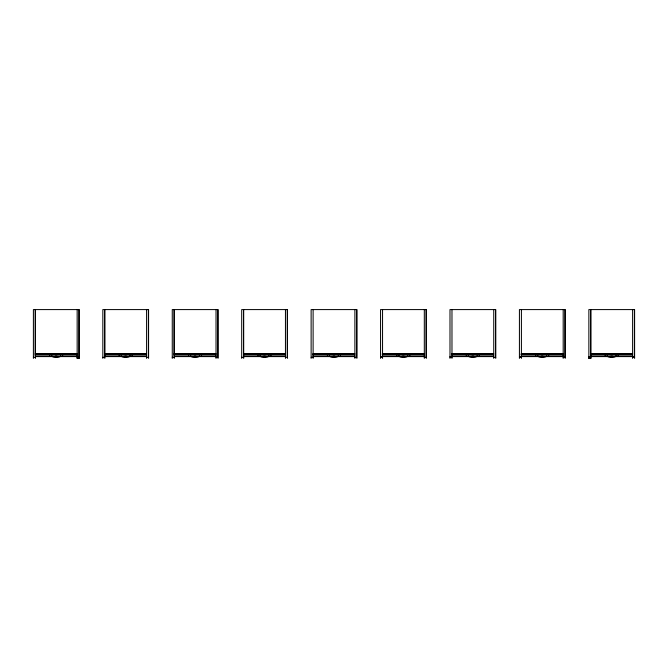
<?xml version="1.0" encoding="UTF-8"?>
<svg xmlns="http://www.w3.org/2000/svg" width="668" height="668" viewBox="0 0 668 668"><rect width="100%" height="100%" fill="white"/><g stroke="black" fill="none" stroke-linecap="round" stroke-linejoin="round"><path stroke-width="1" d="M35.212 353.706L77.154 353.706M104.642 353.706L146.584 353.706M174.072 353.706L216.023 353.706M243.503 353.706L285.453 353.706M354.883 353.706L312.933 353.706L312.933 354.7M424.314 353.706L382.363 353.706L382.363 354.7M493.744 353.706L451.802 353.706L451.802 354.7M563.182 353.706L521.232 353.706L521.232 354.7M590.662 353.706L632.613 353.706M35.212 354.291L77.154 354.291M104.642 354.291L146.584 354.291M174.072 354.291L216.023 354.291M243.503 354.291L285.453 354.291M312.933 354.291L354.883 354.291M382.363 354.291L424.314 354.291M451.802 354.291L493.744 354.291M521.232 354.291L563.182 354.291M590.662 354.291L632.613 354.291M77.154 355.877L35.212 355.877L35.212 309.585M146.584 355.877L104.642 355.877L104.642 309.585M216.023 355.877L174.072 355.877L174.072 309.585M285.453 355.877L243.503 355.877L243.503 309.585M312.933 355.877L354.883 355.877M382.363 355.877L424.314 355.877M451.802 355.877L493.744 355.877M521.232 355.877L563.182 355.877M632.613 355.877L590.662 355.877L590.662 309.585M55.285 356.244L57.081 356.244M124.716 356.244L126.511 356.244M194.146 356.244L195.941 356.244M263.584 356.244L265.371 356.244M333.015 356.244L334.802 356.244M402.445 356.244L404.24 356.244M471.875 356.244L473.67 356.244M541.305 356.244L543.101 356.244M610.744 356.244L612.531 356.244M62.692 355.702L62.692 356.428L60.521 356.428A9.41 9.41 0 0 1 51.845 356.428L49.674 356.428L49.674 355.702M132.122 355.702L132.122 356.428L129.951 356.428A9.41 9.41 0 0 1 121.275 356.428L119.104 356.428L119.104 355.702M201.552 355.702L201.552 356.428L199.381 356.428A9.41 9.41 0 0 1 190.706 356.428L188.535 356.428L188.535 355.702M270.991 355.702L270.991 356.428L268.82 356.428A9.41 9.41 0 0 1 260.136 356.428L257.965 356.428L257.965 355.702M340.421 355.702L340.421 356.428L338.25 356.428A9.41 9.41 0 0 1 329.566 356.428L327.404 356.428L327.404 355.702M409.851 355.702L409.851 356.428L407.68 356.428A9.41 9.41 0 0 1 399.005 356.428L396.834 356.428L396.834 355.702M479.282 355.702L479.282 356.428L477.111 356.428A9.41 9.41 0 0 1 468.435 356.428L466.264 356.428L466.264 355.702M548.712 355.702L548.712 356.428L546.541 356.428A9.41 9.41 0 0 1 537.865 356.428L535.694 356.428L535.694 355.702M618.142 355.702L618.142 356.428L615.98 356.428A9.41 9.41 0 0 1 607.295 356.428L605.125 356.428L605.125 355.702M35.471 356.595L77.931 356.595M104.901 356.595L146.325 356.595M174.331 356.595L215.756 356.595M243.77 356.595L285.186 356.595M313.2 356.595L354.624 356.595M380.56 356.595L424.055 356.595M449.99 356.595L493.485 356.595M519.42 356.595L563.951 356.595M588.859 356.595L633.381 356.595M33.4 357.322L35.387 357.322M77.154 357.322L79.141 357.322M102.83 357.322L104.818 357.322M146.584 357.322L148.58 357.322M172.261 357.322L174.256 357.322M216.023 357.322L218.01 357.322M241.699 357.322L243.686 357.322M285.453 357.322L287.44 357.322M311.129 357.322L313.117 357.322M354.883 357.322L356.871 357.322M380.56 357.322L382.547 357.322M424.314 357.322L426.301 357.322M449.99 357.322L451.977 357.322M493.744 357.322L495.74 357.322M519.42 357.322L521.416 357.322M563.182 357.322L565.17 357.322M588.859 357.322L590.846 357.338M632.613 357.322L634.6 357.322M77.154 357.622L79.141 357.622M588.859 357.622L590.846 357.622M77.154 358.365L79.141 358.365M588.859 358.365L590.846 358.365M634.6 358.407L634.6 309.585L588.859 309.585L588.859 358.407M634.416 309.585L634.416 356.595M632.613 309.585L632.613 358.407M615.98 355.702L615.98 356.428M607.295 355.702L607.295 356.428M590.846 309.585L590.846 358.407M565.17 358.407L565.17 309.585L519.42 309.585L519.42 358.407M564.986 309.585L564.986 356.595M563.182 309.585L563.182 358.407M546.541 355.702L546.541 356.428M537.865 355.702L537.865 356.428M521.416 309.585L521.416 358.407M495.74 358.407L495.74 309.585L449.99 309.585L449.99 358.407M495.556 309.585L495.556 356.595M493.744 309.585L493.744 358.407M477.111 355.702L477.111 356.428M468.435 355.702L468.435 356.428M451.977 309.585L451.977 358.407M426.301 358.407L426.301 309.585L380.56 309.585L380.56 358.407M426.126 309.585L426.126 356.595M424.314 309.585L424.314 358.407M407.68 355.702L407.68 356.428M399.005 355.702L399.005 356.428M382.547 309.585L382.547 358.407M356.871 358.407L356.871 309.585L311.129 309.585L311.129 358.407M356.695 309.585L356.695 356.595M354.883 309.585L354.883 358.407M338.25 355.702L338.25 356.428M329.566 355.702L329.566 356.428M313.117 309.585L313.117 358.407M287.44 358.407L287.44 309.585L241.699 309.585L241.699 358.407M287.257 309.585L287.257 356.595M285.453 309.585L285.453 358.407M268.82 355.702L268.82 356.428M260.136 355.702L260.136 356.428M243.686 309.585L243.686 358.407M218.01 358.407L218.01 309.585L172.261 309.585L172.261 358.407M217.826 309.585L217.826 356.595M216.023 309.585L216.023 358.407M199.381 355.702L199.381 356.428M190.706 355.702L190.706 356.428M174.256 309.585L174.256 358.407M148.58 358.407L148.58 309.585L102.83 309.585L102.83 358.407M148.396 309.585L148.396 356.595M146.584 309.585L146.584 358.407M129.951 355.702L129.951 356.428M121.275 355.702L121.275 356.428M104.818 309.585L104.818 358.407M79.141 358.407L79.141 309.585L33.4 309.585L33.4 358.407M78.966 309.585L78.966 356.595M77.154 309.585L77.154 358.407M60.521 355.702L60.521 356.428M51.845 355.702L51.845 356.428M35.387 309.585L35.387 358.407"/></g></svg>
